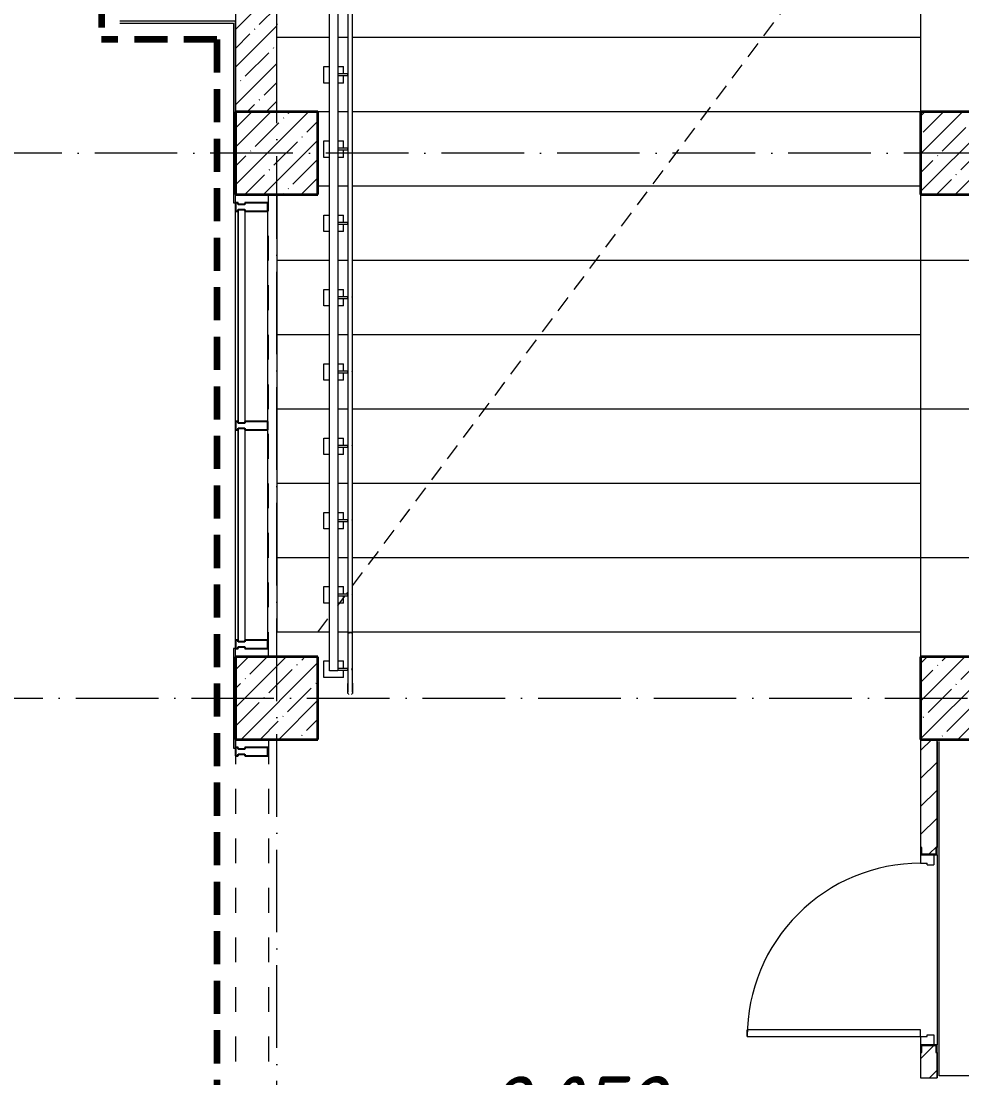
# Model space of a CAD drawing. Header units: millimetres. Extents: x -12989 to 629078, y -109036 to 555275.
# Drawn here: x 582 to 6280, y -92515 to -86115 of the extents above; entities that cross this region are included whole.
import ezdxf

# ---------------------------------------------------------------- set-up
doc = ezdxf.new("R2010")
doc.units = ezdxf.units.MM
for name, pattern in [('200_ШТРИХ_ш1п0_6_', [160, 100, -60]), ('50_200_ШТРИХ_1Т_ш5_п1_п1_', [700, 500, -100, 0, -100]), ('Штрих короткий', [300, 150, -150]), ('Штриховая _2 мм - 1 мм_', [300, 200, -100])]:
    doc.linetypes.add(name, pattern=pattern)
for name, color, linetype, lineweight in [('4 -стяжа', 7, 'Continuous', 30), ('Импосты витража', 7, 'Continuous', 9), ('Импосты витража-1', 7, 'Continuous', 25), ('Каркас_Импост', 7, 'Continuous', 13), ('Контуры', 7, 'Continuous', 9), ('Линии подступенков', 7, 'Continuous', 9), ('Линии свеса', 7, 'Continuous', 9), ('Линии-1', 7, '200_ШТРИХ_ш1п0_6_', 9), ('Марки помещений', 7, 'Continuous', 9), ('Несущие колонны', 7, 'Continuous', 9), ('Несущие колонны-1', 7, 'Continuous', 35), ('Обобщенные модели', 7, 'Continuous', 9), ('Ограждение', 7, 'Continuous', 9), ('Оси-2', 7, '50_200_ШТРИХ_1Т_ш5_п1_п1_', 9), ('Остекление-1', 7, 'Continuous', 9), ('Открывание-1', 7, 'Continuous', 9), ('Панель', 7, 'Continuous', 13), ('Перемычка-1', 7, 'Штрих короткий', 9), ('Стены-1', 7, 'Continuous', 13), ('Штриховка разреза-1', 7, 'Continuous', 9)]:
    doc.layers.add(name, color=color, linetype=linetype, lineweight=lineweight)
doc.layers.add('СТ-1_1', color=7, linetype='Штриховая _2 мм - 1 мм_', lineweight=90, true_color=0x888888)
doc.layers.get('4 -стяжа').off()
doc.styles.add('ISOCPEUR_I_2', font='isocpeui.ttf', dxfattribs={"width": 0.85, "height": 2.3})
pattern_1 = [(45, (0, 0), (-114.0493, 114.0493), []), (45, (114.05, 0), (-114.0493, 114.0493), [201.612, -40.322, 3.353, -36.97])]

# ---------------------------------------------------------------- blocks, each defined once
blk = doc.blocks.new('ось2эт')
at = {"layer": 'Оси-2'}
for p, q in [((2129.9, -108435.9), (2129.9, -54635.1)), ((18329.9, -86915.3), (-12388.8, -86915.3)), ((-12388.8, -90215.3), (18329.9, -90215.3))]:
    blk.add_line(p, q, dxfattribs=at)
blk = doc.blocks.new('Дверь_СКБ_1Ст_Внутренняя_ШЕР - СОШ_Д-20__Дв_1150x2100h_Пультовая_EIS60-36883294-АИ2_02_План отделки стен 2-го этажа _Часть 2_')
at = {"layer": 'Каркас_Импост'}
for p, q in [((-512.5, 50), (-562.5, 50)), ((-562.5, 50), (-562.5, -30)), ((-512.5, 50), (-512.5, 10)), ((-512.5, 10), (-502.5, 10)), ((-502.5, 10), (-502.5, -30)), ((527.5, 10), (537.5, 10)), ((527.5, 10), (527.5, -30)), ((587.5, 50), (537.5, 50)), ((537.5, 50), (537.5, 10)), ((587.5, 50), (587.5, -30)), ((-502.5, -30), (-562.5, -30)), ((587.5, -30), (527.5, -30))]:
    blk.add_line(p, q, dxfattribs=at)
at = {"layer": 'Открывание-1'}
blk.add_arc((-512.5, 50), 1050, 360, 90, dxfattribs=at)
at = {"layer": 'Панель'}
for p, q in [((-512.5, 1100), (-472.5, 1100)), ((-512.5, 1100), (-512.5, 50)), ((-472.5, 50), (-472.5, 1100)), ((-512.5, 50), (-472.5, 50))]:
    blk.add_line(p, q, dxfattribs=at)
blk = doc.blocks.new('BSC_Колонна _Прямоугольная - 500х500-V116-АИ2_02_План отделки стен 2-го этажа _Часть 2_')
at = {"layer": 'Несущие колонны'}
h = blk.add_hatch(dxfattribs=at)
h.set_pattern_fill('FP_115', color=256, style=0, pattern_type=2)
h.set_pattern_definition([(45, (-12200, -19300), (-114.0493, 114.0493), []), (45, (-12085.95, -19300), (-114.0493, 114.0493), [201.612, -40.322, 3.353, -36.97])])
h.paths.add_polyline_path([(-250, -250), (250, -250), (250, 250), (-250, 250)], flags=0)
at = {"layer": 'Несущие колонны-1'}
for p, q in [((250, 250), (-250, 250)), ((-250, 250), (-250, -250)), ((250, -250), (250, 250)), ((-250, -250), (250, -250))]:
    blk.add_line(p, q, dxfattribs=at)
blk = doc.blocks.new('BSC_Колонна _Прямоугольная - 500х700-V121-АИ2_02_План отделки стен 2-го этажа _Часть 2_')
at = {"layer": 'Несущие колонны'}
h = blk.add_hatch(dxfattribs=at)
h.set_pattern_fill('FP_120', color=256, style=0, pattern_type=2)
h.set_pattern_definition([(315, (-19300, 16450), (114.0493, 114.0493), []), (315, (-19300, 16335.95), (114.0493, 114.0493), [201.612, -40.322, 3.353, -36.97])])
h.paths.add_polyline_path([(-250, 350), (-250, -350), (250, -350), (250, 350)], flags=0)
at = {"layer": 'Несущие колонны-1'}
for p, q in [((250, 350), (-250, 350)), ((-250, 350), (-250, -350)), ((250, -350), (250, 350)), ((-250, -350), (250, -350))]:
    blk.add_line(p, q, dxfattribs=at)
blk = doc.blocks.new('BSC_Колонна _Прямоугольная - 500х700-V145-АИ2_02_План отделки стен 2-го этажа _Часть 2_')
at = {"layer": 'Несущие колонны'}
h = blk.add_hatch(dxfattribs=at)
h.set_pattern_fill('FP_145', color=256, style=0, pattern_type=2)
h.set_pattern_definition([(315, (-16000, 16450), (114.0493, 114.0493), []), (315, (-16000, 16335.95), (114.0493, 114.0493), [201.612, -40.322, 3.353, -36.97])])
h.paths.add_polyline_path([(-250, 350), (-250, -350), (250, -350), (250, 350), (201.6, 350)], flags=0)
at = {"layer": 'Несущие колонны-1'}
for p, q in [((250, 350), (-250, 350)), ((-250, 350), (-250, -350)), ((250, -350), (250, 350)), ((-250, -350), (250, -350))]:
    blk.add_line(p, q, dxfattribs=at)
blk = doc.blocks.new('Прямоугольный импост - Импост структурный с накладкой - 180мм-26944773-АИ2_02_План отделки стен 2-го этажа _Часть 2_')
at = {"layer": 'Импосты витража-1'}
for p, q in [((-25, 0), (-25, 17)), ((-25, 17), (25, 17)), ((-15, 0), (-25, 0)), ((-15, -40), (-15, 0)), ((25, 0), (15, 0)), ((15, 0), (15, -40)), ((25, 17), (25, 0)), ((-25, -180), (-25, -40)), ((-25, -40), (-15, -40)), ((15, -40), (25, -40)), ((25, -40), (25, -180)), ((25, -180), (-25, -180))]:
    blk.add_line(p, q, dxfattribs=at)
blk = doc.blocks.new('PNS_Панель прямоугольная2 - Нр_Стекло - 40мм-28950638-АИ2_02_План отделки стен 2-го этажа _Часть 2_')
at = {"layer": 'Остекление-1'}
for p, q in [((-637.5, 40), (637.5, 40)), ((-647.5, 0), (647.5, 0)), ((637.5, 0), (-637.5, 0))]:
    blk.add_line(p, q, dxfattribs=at)
blk = doc.blocks.new('Прямоугольный импост - Импост структурный с накладкой - 180мм-27189186-АИ2_02_План отделки стен 2-го этажа _Часть 2_')
at = {"layer": 'Импосты витража'}
for p, q in [((11950, 17675), (11950, 18950)), ((12147, 17675), (12147, 18950))]:
    blk.add_line(p, q, dxfattribs=at)
blk = doc.blocks.new('Прямоугольный импост - Импост структурный с накладкой - 180мм-26943387-АИ2_02_План отделки стен 2-го этажа _Часть 2_')
at = {"layer": 'Импосты витража-1'}
for p, q in [((-25, 0), (-25, 17)), ((-25, 17), (25, 17)), ((-15, 0), (-25, 0)), ((-15, -40), (-15, 0)), ((25, 0), (15, 0)), ((15, 0), (15, -40)), ((25, 17), (25, 0)), ((-25, -180), (-25, -40)), ((-25, -40), (-15, -40)), ((15, -40), (25, -40)), ((25, -40), (25, -180)), ((25, -180), (-25, -180))]:
    blk.add_line(p, q, dxfattribs=at)
blk = doc.blocks.new('154_Стойка_СКБ_Швеллер - СМ-2180_100-28318692-АИ2_02_План отделки стен 2-го этажа _Часть 2_')
at = {"layer": 'Обобщенные модели'}
for p, q in [((171, 50), (125, 50)), ((125, 50), (125, -50)), ((129.5, 42.4), (171, 42.4)), ((129.5, -42.4), (129.5, 42.4)), ((171, 42.4), (171, 50)), ((125, -50), (171, -50)), ((171, -42.4), (129.5, -42.4)), ((171, -50), (171, -42.4))]:
    blk.add_line(p, q, dxfattribs=at)
blk = doc.blocks.new('Ограждение_СКБ_Подвал1 - 145_Ограждение_СКБ_Актовый-27248847-АИ2_02_План отделки стен 2-го этажа _Часть 2_')
at = {"layer": 'Ограждение'}
for p, q in [((-200, 25), (12160, 25)), ((12160, 25), (12160, -25)), ((12160, -25), (-200, -25))]:
    blk.add_line(p, q, dxfattribs=at)
blk = doc.blocks.new('О_Полоса_Трапеция прямоугольная_Прокат_ГОСТ 1032 - Крепежная пластина 2-27249182-АИ2_02_План отделки стен 2-го этажа _Часть 2_')
at = {"layer": 'Ограждение'}
for p, q in [((0, 60), (0, 25)), ((100, 60), (0, 60)), ((100, 25), (100, 60)), ((0, -25), (0, -60)), ((45.2, -60), (0, -60)), ((100, -60), (54.8, -60)), ((100, -60), (100, -25))]:
    blk.add_line(p, q, dxfattribs=at)
blk = doc.blocks.new('О_Полоса_Трапеция прямоугольная_Прокат_ГОСТ 1032 - Крепежная пластина 2-V258-АИ2_02_План отделки стен 2-го этажа _Часть 2_')
at = {"layer": 'Ограждение'}
for p, q in [((0, 60), (0, 25)), ((100, 60), (0, 60)), ((100, -60), (100, 60)), ((0, -25), (0, -60)), ((45.2, -60), (0, -60)), ((100, -60), (54.8, -60))]:
    blk.add_line(p, q, dxfattribs=at)
blk = doc.blocks.new('О_Кронштейн_Форма Г_Круг_ГОСТ 25903 - О_Кронштейн_Форма Г_Круг_ГОСТ 2590-2006 2-33587490-АИ2_02_План отделки стен 2-го этажа _Часть 2_')
at = {"layer": 'Ограждение'}
for p, q in [((12627.5, 16180), (12570, 16180)), ((12570, 16170), (12627.5, 16170))]:
    blk.add_line(p, q, dxfattribs=at)
at = {"layer": 'Ограждение', "flags": 128}
for points in [[(12627.5, 16180), (12628.5, 16180), (12629.5, 16180)], [(12629.8, 16170), (12628.8, 16170), (12627.8, 16170), (12627.5, 16170)], [(12653.7, 16179.9), (12653.9, 16179.8), (12654.1, 16179.7), (12654.3, 16179.7), (12654.4, 16179.6), (12654.6, 16179.5), (12654.8, 16179.4), (12655, 16179.3), (12655.2, 16179.2), (12655.3, 16179.1), (12655.5, 16179), (12655.6, 16178.9), (12655.8, 16178.8), (12655.9, 16178.6), (12656.1, 16178.5), (12656.2, 16178.3), (12656.4, 16178.2), (12656.5, 16178), (12656.6, 16177.9), (12656.7, 16177.7), (12656.8, 16177.5), (12656.9, 16177.4), (12657, 16177.2), (12657.1, 16177), (12657.2, 16176.8), (12657.2, 16176.6), (12657.3, 16176.4), (12657.3, 16176.2), (12657.4, 16176), (12657.4, 16175.8), (12657.5, 16175.7), (12657.5, 16175.5), (12657.5, 16175.3), (12657.5, 16175.1), (12657.5, 16175)], [(12657.5, 16175), (12657.5, 16174.8), (12657.5, 16174.6), (12657.5, 16174.4), (12657.4, 16174.2), (12657.4, 16174), (12657.4, 16173.8), (12657.3, 16173.6), (12657.2, 16173.4), (12657.2, 16173.2), (12657.1, 16173.1), (12657, 16172.9), (12656.9, 16172.7), (12656.8, 16172.5), (12656.7, 16172.3), (12656.6, 16172.2), (12656.5, 16172), (12656.4, 16171.9), (12656.3, 16171.7), (12656.1, 16171.6), (12656, 16171.4), (12655.8, 16171.3), (12655.7, 16171.1), (12655.5, 16171), (12655.4, 16170.9), (12655.2, 16170.8), (12655, 16170.7), (12654.9, 16170.6), (12654.7, 16170.5), (12654.5, 16170.4), (12654.3, 16170.3), (12654.1, 16170.3), (12653.9, 16170.2), (12653.7, 16170.2)]]:
    blk.add_lwpolyline(points, dxfattribs=at)
blk = doc.blocks.new('О_Кронштейн_Форма Г_Круг_ГОСТ 25903 - О_Кронштейн_Форма Г_Круг_ГОСТ 2590-2006 2-V259-АИ2_02_План отделки стен 2-го этажа _Часть 2_')
at = {"layer": 'Ограждение'}
for p, q in [((12627.5, 16630), (12570, 16630)), ((12570, 16620), (12627.5, 16620))]:
    blk.add_line(p, q, dxfattribs=at)
at = {"layer": 'Ограждение', "flags": 128}
for points in [[(12627.5, 16630), (12628.5, 16630), (12629.5, 16630)], [(12629.8, 16620), (12628.8, 16620), (12627.8, 16620), (12627.5, 16620)], [(12654.8, 16629.4), (12655, 16629.3), (12655.2, 16629.2), (12655.3, 16629.1), (12655.5, 16629), (12655.6, 16628.9), (12655.8, 16628.8), (12655.9, 16628.6), (12656.1, 16628.5), (12656.2, 16628.3), (12656.4, 16628.2), (12656.5, 16628), (12656.6, 16627.9), (12656.7, 16627.7), (12656.8, 16627.5), (12656.9, 16627.4), (12657, 16627.2), (12657.1, 16627), (12657.2, 16626.8), (12657.2, 16626.6), (12657.3, 16626.4), (12657.3, 16626.2)]]:
    blk.add_lwpolyline(points, dxfattribs=at)
blk = doc.blocks.new('О_Кронштейн_Форма Г_Круг_ГОСТ 25903 - О_Кронштейн_Форма Г_Круг_ГОСТ 2590-2006 2-V260-АИ2_02_План отделки стен 2-го этажа _Часть 2_')
at = {"layer": 'Ограждение'}
for p, q in [((12627.5, 18430), (12570, 18430)), ((12570, 18420), (12627.5, 18420))]:
    blk.add_line(p, q, dxfattribs=at)
at = {"layer": 'Ограждение', "flags": 128}
for points in [[(12627.5, 18430), (12628.5, 18430), (12629.5, 18430)], [(12629.8, 18420), (12628.8, 18420), (12627.8, 18420), (12627.5, 18420)], [(12655, 18429.3), (12655.2, 18429.2), (12655.3, 18429.1), (12655.5, 18429), (12655.6, 18428.9), (12655.8, 18428.8), (12655.9, 18428.6), (12656.1, 18428.5), (12656.2, 18428.3), (12656.4, 18428.2), (12656.5, 18428), (12656.6, 18427.9), (12656.7, 18427.7), (12656.8, 18427.5), (12656.9, 18427.4), (12657, 18427.2), (12657.1, 18427), (12657.2, 18426.8), (12657.2, 18426.6), (12657.3, 18426.4), (12657.3, 18426.2)]]:
    blk.add_lwpolyline(points, dxfattribs=at)
blk = doc.blocks.new('О_Элемент поручня_Площадочный_Двухуровневый_ГОСТ 87322 - О_Элемент поручня_Площадочный_Двухуровневый_ГОСТ 8732-78-33684766-АИ2_02_План отделки стен 2-го этажа _Часть 2_')
at = {"layer": 'Ограждение'}
for p, q in [((310, 40), (0, 40)), ((0, 25), (0, 40)), ((0, 10), (0, 25)), ((0, 10), (310, 10)), ((312.8, 10), (310.6, 10))]:
    blk.add_line(p, q, dxfattribs=at)
at = {"layer": 'Ограждение', "flags": 128}
for points in [[(310, 40), (312.2, 40), (313.9, 40)], [(365, 40), (365, 40), (364.8, 40), (364.6, 40), (364.3, 40), (363.9, 40), (363.4, 40), (362.9, 40), (362.2, 40), (361.5, 40), (360.7, 40), (359.8, 40), (358.8, 40), (357.7, 40), (356.6, 40), (355.4, 40), (354.1, 40), (352.8, 40), (351.3, 40), (349.9, 40), (348.3, 40), (346.7, 40), (345, 40), (343.3, 40), (341.5, 40), (339.7, 40), (337.8, 40), (335.9, 40), (334, 40), (332, 40), (329.9, 40), (327.9, 40), (325.8, 40), (323.6, 40), (321.5, 40), (319.3, 40), (317.2, 40), (315, 40), (312.8, 40), (310.6, 40), (310, 40)], [(310, 10), (312.2, 10), (314.4, 10), (316.6, 10), (318.8, 10), (320.9, 10), (323.1, 10), (325.2, 10), (327.3, 10), (329.4, 10), (331.4, 10), (333.4, 10), (335.4, 10), (337.3, 10), (339.2, 10), (341.1, 10), (342.8, 10), (344.6, 10), (346.3, 10), (347.9, 10), (349.5, 10), (351, 10), (352.4, 10), (353.8, 10), (355.1, 10), (356.3, 10), (357.4, 10), (358.5, 10), (359.5, 10), (360.4, 10), (361.3, 10), (362, 10), (362.7, 10), (363.3, 10), (363.8, 10), (364.2, 10), (364.5, 10), (364.8, 10), (364.9, 10), (365, 10), (365, 10)], [(314.4, 40), (316.6, 40), (318.8, 40), (320.9, 40), (323.1, 40), (325.2, 40), (327.3, 40), (329.4, 40), (331.4, 40), (333.4, 40), (335.4, 40), (337.3, 40), (339.2, 40), (341.1, 40), (342.8, 40)], [(342.8, 10), (341.5, 10), (339.7, 10), (337.8, 10), (335.9, 10), (334, 10), (332, 10), (329.9, 10), (327.9, 10), (325.8, 10), (323.6, 10), (321.5, 10), (319.3, 10), (317.2, 10), (315, 10)], [(342.8, 40), (344.6, 40), (346.3, 40), (347.9, 40), (349.5, 40), (351, 40), (352.4, 40), (353.8, 40), (355.1, 40), (356.3, 40), (357.4, 40), (358.5, 40), (359.5, 40), (360.4, 40), (361.3, 40), (362, 40), (362.7, 40), (363.3, 40), (363.8, 40), (364.2, 40), (364.5, 40), (364.8, 40), (364.9, 40), (365, 40), (365, 40)], [(365, 10), (365, 10), (364.8, 10), (364.6, 10), (364.3, 10), (363.9, 10), (363.4, 10), (362.9, 10), (362.2, 10), (361.5, 10), (360.7, 10), (359.8, 10), (358.8, 10), (357.7, 10), (356.6, 10), (355.4, 10), (354.1, 10), (352.8, 10), (351.3, 10), (349.9, 10), (348.3, 10), (346.7, 10), (345, 10), (343.3, 10)], [(365, 40), (365.6, 40), (366.2, 40), (366.8, 39.9), (367.4, 39.8), (368, 39.7), (368.6, 39.6), (369.1, 39.4), (369.7, 39.2), (370.3, 39), (370.8, 38.8), (371.4, 38.6), (371.9, 38.3), (372.5, 38)], [(372.6, 12.1), (372.1, 11.8), (371.5, 11.5), (371, 11.2), (370.4, 11), (369.9, 10.8), (369.3, 10.6), (368.7, 10.5), (368.1, 10.3), (367.5, 10.2), (367, 10.1), (366.4, 10.1), (365.8, 10), (365.2, 10), (365, 10)], [(375.8, 35.5), (376.2, 35), (376.6, 34.6), (376.9, 34.1), (377.3, 33.6)], [(377.4, 16.5), (377, 16), (376.7, 15.6), (376.3, 15.1), (375.9, 14.7)]]:
    blk.add_lwpolyline(points, dxfattribs=at)
blk = doc.blocks.new('О_Элемент поручня_Маршевый_Труба_ГОСТ 8732-78 - О_Элемент поручня_Маршевый_Труба_ГОСТ 8732-78-33739345-АИ2_02_План отделки стен 2-го этажа _Часть 2_')
at = {"layer": 'Ограждение'}
for p, q in [((-4.7, 30), (-12254.2, 30)), ((-12254.2, 0), (-4.7, 0))]:
    blk.add_line(p, q, dxfattribs=at)
for start_param, end_param in [(4.712389, 6.544985), (2.879793, 3.141593), (3.141593, 4.712389)]:
    blk.add_ellipse((-12254.2, 15), major_axis=(0, 15), ratio=0.316146, start_param=start_param, end_param=end_param, dxfattribs=at)
blk = doc.blocks.new('Проем_Дверь_Прямоугольный - 2800х2800h_витражные проемы-35237045-АИ2_02_План отделки стен 2-го этажа _Часть 2_')
at = {"layer": 'Перемычка-1'}
for p, q in [((1400, 100), (-1400, 100)), ((1400, -100), (-1400, -100))]:
    blk.add_line(p, q, dxfattribs=at)
blk = doc.blocks.new('Проем_Дверь_Прямоугольный - 3900х2800h_витражные проемы-35290576-АИ2_02_План отделки стен 2-го этажа _Часть 2_')
at = {"layer": 'Перемычка-1'}
for p, q in [((1950, 100), (-1950, 100)), ((1950, -100), (-1950, -100))]:
    blk.add_line(p, q, dxfattribs=at)
blk = doc.blocks.new('0125-Р-ОО-Ш2-АР-о_23_10_2024_rvt-1-АИ2_02_План отделки стен 2-го этажа _Часть 2_')
at = {"layer": 'Несущие колонны'}
h = blk.add_hatch(dxfattribs=at)
h.set_pattern_fill('FP_1', color=256, style=0, pattern_type=2)
h.set_pattern_definition(pattern_1)
h.paths.add_polyline_path([(11950, 15750), (12450, 15750), (12450, 16250), (11950, 16250), (11950, 16201.6)], flags=0)
at = {"layer": 'Штриховка разреза-1'}
h = blk.add_hatch(dxfattribs=at)
h.set_pattern_fill('FP_1', color=256, style=0, pattern_type=2)
h.set_pattern_definition(pattern_1)
h.paths.add_polyline_path([(11950, 19550), (12200, 19550), (12200, 23450), (11950, 23450), (11950, 19897.7)], flags=0)
h = blk.add_hatch(dxfattribs=at)
h.set_pattern_fill('FP_3', color=256, style=0, pattern_type=2)
h.set_pattern_definition([(45, (0, 0), (-84.8528, 84.8528), [])])
h.paths.add_polyline_path([(16200, 13700), (16200, 13854), (16192.4, 13854), (16192.4, 13895.5), (16107.6, 13895.5), (16107.6, 13854), (16100, 13854), (16100, 13700), (16192.4, 13700)], flags=0)
h.paths.add_polyline_path([(16107.6, 15054.5), (16192.4, 15054.5), (16193.4, 15096), (16200, 15096), (16200, 15750), (16100, 15750), (16100, 15096), (16107.6, 15096)], flags=0)
at = {"layer": 'Контуры'}
for p, q in [((16100, 20450), (16100, 19550)), ((16100, 20000), (16100, 19550)), ((12200, 19050), (12200, 18650)), ((16100, 19050), (16100, 18650)), ((16100, 19050), (16100, 18650)), ((12200, 18650), (12200, 18200)), ((16100, 18650), (16100, 17750)), ((12200, 18200), (12200, 17750)), ((16100, 18200), (16100, 17750)), ((12200, 17750), (12200, 17300)), ((16100, 17750), (16100, 16850)), ((12200, 17300), (12200, 16850)), ((16100, 17300), (16100, 16850)), ((12200, 16850), (12200, 16400)), ((16100, 16850), (16100, 16250)), ((12520, 16400), (12200, 16400)), ((12629.8, 16400), (12570, 16400)), ((16100, 16400), (12659.8, 16400))]:
    blk.add_line(p, q, dxfattribs=at)
at = {"layer": 'Линии подступенков'}
for p, q in [((12520, 20000), (12200, 20000)), ((12629.9, 20000), (12570, 20000)), ((16100, 20000), (12659.8, 20000)), ((12520, 19550), (12450, 19550)), ((12629.9, 19550), (12570, 19550)), ((16100, 19550), (12659.8, 19550)), ((12520, 19100), (12450, 19100)), ((12629.9, 19100), (12570, 19100)), ((16100, 19100), (12659.8, 19100)), ((12520, 18650), (12200, 18650)), ((12629.9, 18650), (12570, 18650)), ((16100, 18650), (12659.8, 18650)), ((23700, 18650), (16100, 18650)), ((12520, 18200), (12200, 18200)), ((12629.9, 18200), (12570, 18200)), ((16100, 18200), (12659.8, 18200)), ((12520, 17750), (12200, 17750)), ((12629.8, 17750), (12570, 17750)), ((16100, 17750), (12659.8, 17750)), ((23700, 17750), (16100, 17750)), ((12520, 17300), (12200, 17300)), ((12629.8, 17300), (12570, 17300)), ((16100, 17300), (12659.8, 17300)), ((12520, 16850), (12200, 16850)), ((12629.8, 16850), (12570, 16850)), ((16100, 16850), (12659.8, 16850)), ((23700, 16850), (16100, 16850))]:
    blk.add_line(p, q, dxfattribs=at)
at = {"layer": 'Линии свеса'}
for p, q in [((12520, 20000), (12200, 20000)), ((12629.9, 20000), (12570, 20000)), ((16100, 20000), (12659.8, 20000)), ((12520, 19550), (12450, 19550)), ((12629.9, 19550), (12570, 19550)), ((16100, 19550), (12659.8, 19550)), ((12520, 19100), (12450, 19100)), ((12629.9, 19100), (12570, 19100)), ((16100, 19100), (12659.8, 19100)), ((12520, 18650), (12200, 18650)), ((12629.9, 18650), (12570, 18650)), ((16100, 18650), (12659.8, 18650)), ((23700, 18650), (16100, 18650)), ((12520, 18200), (12200, 18200)), ((12629.9, 18200), (12570, 18200)), ((16100, 18200), (12659.8, 18200)), ((12520, 17750), (12200, 17750)), ((12629.8, 17750), (12570, 17750)), ((16100, 17750), (12659.8, 17750)), ((23700, 17750), (16100, 17750)), ((12520, 17300), (12200, 17300)), ((12629.8, 17300), (12570, 17300)), ((16100, 17300), (12659.8, 17300)), ((12520, 16850), (12200, 16850)), ((12629.8, 16850), (12570, 16850)), ((16100, 16850), (12659.8, 16850)), ((23700, 16850), (16100, 16850))]:
    blk.add_line(p, q, dxfattribs=at)
at = {"layer": 'Линии-1'}
for p, q in [((12659.8, 16680.5), (25650, 34050)), ((12621.9, 16629.8), (12629.8, 16640.4)), ((12570, 16560.5), (12614.7, 16620.2)), ((12450, 16400), (12520, 16493.6))]:
    blk.add_line(p, q, dxfattribs=at)
at = {"layer": 'Несущие колонны-1'}
for p, q in [((12450, 16250), (11950, 16250)), ((11950, 16250), (11950, 15750)), ((12450, 15750), (12450, 16250)), ((11950, 15750), (12450, 15750))]:
    blk.add_line(p, q, dxfattribs=at)
at = {"layer": 'Стены-1'}
for p, q in [((12200, 19550), (12200, 23450)), ((11950, 23200), (11950, 19550)), ((16100, 15750), (16100, 15096)), ((16200, 15096), (16200, 15750)), ((16100, 13854), (16100, 13700)), ((16200, 13700), (16200, 13854)), ((16100, 13700), (16200, 13700))]:
    blk.add_line(p, q, dxfattribs=at)
for name, p, rotation in [('О_Элемент поручня_Маршевый_Труба_ГОСТ 8732-78 - О_Элемент поручня_Маршевый_Труба_ГОСТ 8732-78-33739345-АИ2_02_План отделки стен 2-го этажа _Часть 2_', (12659.8, 28643.9), 89.9999999999999), ('Ограждение_СКБ_Подвал1 - 145_Ограждение_СКБ_Актовый-27248847-АИ2_02_План отделки стен 2-го этажа _Часть 2_', (12545, 28325), 269.9999999999989), ('BSC_Колонна _Прямоугольная - 500х700-V121-АИ2_02_План отделки стен 2-го этажа _Часть 2_', (16450, 19300), 89.9999999999999), ('Проем_Дверь_Прямоугольный - 2800х2800h_витражные проемы-35237045-АИ2_02_План отделки стен 2-го этажа _Часть 2_', (12050, 17650), 269.9999999999999), ('PNS_Панель прямоугольная2 - Нр_Стекло - 40мм-28950638-АИ2_02_План отделки стен 2-го этажа _Часть 2_', (11967, 18312.5), 269.999999999999), ('PNS_Панель прямоугольная2 - Нр_Стекло - 40мм-28950638-АИ2_02_План отделки стен 2-го этажа _Часть 2_', (11967, 16987.5), 269.999999999999), ('О_Элемент поручня_Площадочный_Двухуровневый_ГОСТ 87322 - О_Элемент поручня_Площадочный_Двухуровневый_ГОСТ 8732-78-33684766-АИ2_02_План отделки стен 2-го этажа _Часть 2_', (12619.8, 16400), 270.0000000000002), ('BSC_Колонна _Прямоугольная - 500х700-V145-АИ2_02_План отделки стен 2-го этажа _Часть 2_', (16450, 16000), 89.9999999999999), ('Проем_Дверь_Прямоугольный - 3900х2800h_витражные проемы-35290576-АИ2_02_План отделки стен 2-го этажа _Часть 2_', (12050, 13800), 89.99999999999993), ('Дверь_СКБ_1Ст_Внутренняя_ШЕР - СОШ_Д-20__Дв_1150x2100h_Пультовая_EIS60-36883294-АИ2_02_План отделки стен 2-го этажа _Часть 2_', (16150, 14462.5), 89.99999999999993), ('154_Стойка_СКБ_Швеллер - СМ-2180_100-28318692-АИ2_02_План отделки стен 2-го этажа _Часть 2_', (16150, 14925), 89.99999999999993), ('154_Стойка_СКБ_Швеллер - СМ-2180_100-28318692-АИ2_02_План отделки стен 2-го этажа _Часть 2_', (16150, 14025), 269.9999999999999)]:
    blk.add_blockref(name, p, dxfattribs=dict(rotation=rotation))
at = {"extrusion": (0, 0, -1)}
for name, p, rotation in [('О_Полоса_Трапеция прямоугольная_Прокат_ГОСТ 1032 - Крепежная пластина 2-27249182-АИ2_02_План отделки стен 2-го этажа _Часть 2_', (-12545, 19825), 270.0000000000011), ('О_Полоса_Трапеция прямоугольная_Прокат_ГОСТ 1032 - Крепежная пластина 2-27249182-АИ2_02_План отделки стен 2-го этажа _Часть 2_', (-12545, 19375), 270.0000000000011), ('Прямоугольный импост - Импост структурный с накладкой - 180мм-26943387-АИ2_02_План отделки стен 2-го этажа _Часть 2_', (-11967, 18975), 270.000000000001), ('О_Полоса_Трапеция прямоугольная_Прокат_ГОСТ 1032 - Крепежная пластина 2-27249182-АИ2_02_План отделки стен 2-го этажа _Часть 2_', (-12545, 18925), 270.0000000000011), ('О_Полоса_Трапеция прямоугольная_Прокат_ГОСТ 1032 - Крепежная пластина 2-27249182-АИ2_02_План отделки стен 2-го этажа _Часть 2_', (-12545, 18475), 270.0000000000011), ('О_Полоса_Трапеция прямоугольная_Прокат_ГОСТ 1032 - Крепежная пластина 2-27249182-АИ2_02_План отделки стен 2-го этажа _Часть 2_', (-12545, 18025), 270.0000000000011), ('Прямоугольный импост - Импост структурный с накладкой - 180мм-26943387-АИ2_02_План отделки стен 2-го этажа _Часть 2_', (-11967, 17650), 270.000000000001), ('О_Полоса_Трапеция прямоугольная_Прокат_ГОСТ 1032 - Крепежная пластина 2-27249182-АИ2_02_План отделки стен 2-го этажа _Часть 2_', (-12545, 17575), 270.0000000000011), ('О_Полоса_Трапеция прямоугольная_Прокат_ГОСТ 1032 - Крепежная пластина 2-27249182-АИ2_02_План отделки стен 2-го этажа _Часть 2_', (-12545, 17125), 270.0000000000011), ('О_Полоса_Трапеция прямоугольная_Прокат_ГОСТ 1032 - Крепежная пластина 2-27249182-АИ2_02_План отделки стен 2-го этажа _Часть 2_', (-12545, 16675), 270.0000000000011), ('Прямоугольный импост - Импост структурный с накладкой - 180мм-26943387-АИ2_02_План отделки стен 2-го этажа _Часть 2_', (-11967, 16325), 270.000000000001), ('О_Полоса_Трапеция прямоугольная_Прокат_ГОСТ 1032 - Крепежная пластина 2-V258-АИ2_02_План отделки стен 2-го этажа _Часть 2_', (-12545, 16225), 270.0000000000011), ('Прямоугольный импост - Импост структурный с накладкой - 180мм-26944773-АИ2_02_План отделки стен 2-го этажа _Часть 2_', (-11967, 15675), 270.0000000000007)]:
    blk.add_blockref(name, p, dxfattribs=dict(at, rotation=rotation))
for name, p in [('О_Кронштейн_Форма Г_Круг_ГОСТ 25903 - О_Кронштейн_Форма Г_Круг_ГОСТ 2590-2006 2-V260-АИ2_02_План отделки стен 2-го этажа _Часть 2_', (0, 1350)), ('BSC_Колонна _Прямоугольная - 500х500-V116-АИ2_02_План отделки стен 2-го этажа _Часть 2_', (12200, 19300)), ('О_Кронштейн_Форма Г_Круг_ГОСТ 25903 - О_Кронштейн_Форма Г_Круг_ГОСТ 2590-2006 2-V260-АИ2_02_План отделки стен 2-го этажа _Часть 2_', (0, 900)), ('Прямоугольный импост - Импост структурный с накладкой - 180мм-27189186-АИ2_02_План отделки стен 2-го этажа _Часть 2_', (0, 0)), ('О_Кронштейн_Форма Г_Круг_ГОСТ 25903 - О_Кронштейн_Форма Г_Круг_ГОСТ 2590-2006 2-V260-АИ2_02_План отделки стен 2-го этажа _Часть 2_', (0, 450)), ('О_Кронштейн_Форма Г_Круг_ГОСТ 25903 - О_Кронштейн_Форма Г_Круг_ГОСТ 2590-2006 2-V260-АИ2_02_План отделки стен 2-го этажа _Часть 2_', (0, 0)), ('О_Кронштейн_Форма Г_Круг_ГОСТ 25903 - О_Кронштейн_Форма Г_Круг_ГОСТ 2590-2006 2-V259-АИ2_02_План отделки стен 2-го этажа _Часть 2_', (0, 1350)), ('Прямоугольный импост - Импост структурный с накладкой - 180мм-27189186-АИ2_02_План отделки стен 2-го этажа _Часть 2_', (0, -1325)), ('О_Кронштейн_Форма Г_Круг_ГОСТ 25903 - О_Кронштейн_Форма Г_Круг_ГОСТ 2590-2006 2-V259-АИ2_02_План отделки стен 2-го этажа _Часть 2_', (0, 900)), ('О_Кронштейн_Форма Г_Круг_ГОСТ 25903 - О_Кронштейн_Форма Г_Круг_ГОСТ 2590-2006 2-V259-АИ2_02_План отделки стен 2-го этажа _Часть 2_', (0, 450)), ('О_Кронштейн_Форма Г_Круг_ГОСТ 25903 - О_Кронштейн_Форма Г_Круг_ГОСТ 2590-2006 2-V259-АИ2_02_План отделки стен 2-го этажа _Часть 2_', (0, 0)), ('О_Кронштейн_Форма Г_Круг_ГОСТ 25903 - О_Кронштейн_Форма Г_Круг_ГОСТ 2590-2006 2-33587490-АИ2_02_План отделки стен 2-го этажа _Часть 2_', (0, 0))]:
    blk.add_blockref(name, p)
blk = doc.blocks.new('2ч2эт')
at = {"layer": 'СТ-1_1'}
for p, q in [((1067.9, -77553.3), (1067.9, -86227.3)), ((1767.9, -86227.3), (1067.9, -86227.3)), ((1767.9, -86227.3), (1767.9, -94847.3))]:
    blk.add_line(p, q, dxfattribs=at)
at = {"layer": 'Стены-1'}
for p, q in [((1879.9, -86115.3), (1179.9, -86115.3)), ((1179.9, -86127.3), (1867.9, -86127.3)), ((1867.9, -86127.3), (1867.9, -87215.3)), ((1879.9, -86665.3), (1879.9, -86115.3)), ((1879.9, -87215.3), (1879.9, -87165.3)), ((1867.9, -87215.3), (1879.9, -87215.3)), ((1879.9, -89915.3), (1867.9, -89915.3)), ((1867.9, -89915.3), (1867.9, -90518.3)), ((1879.9, -90518.3), (1879.9, -89915.3)), ((6129.9, -90477.3), (6129.9, -91119.3)), ((6141.9, -92503.3), (6141.9, -90477.3)), ((1867.9, -90518.3), (1879.9, -90518.3)), ((6129.9, -91165.3), (6129.9, -92315.3)), ((6129.9, -92361.3), (6129.9, -92515.3)), ((9691.9, -92503.3), (6141.9, -92503.3))]:
    blk.add_line(p, q, dxfattribs=at)
blk.add_blockref('0125-Р-ОО-Ш2-АР-о_23_10_2024_rvt-1-АИ2_02_План отделки стен 2-го этажа _Часть 2_', (-10070.1, -106215.3))
at = {"layer": 'Марки помещений', "color": 3, "insert": (3402.6, -92505.2), "char_height": 400, "width": 767.079, "attachment_point": 1, "style": 'ISOCPEUR_I_2'}
blk.add_mtext('2.058', dxfattribs=at)

msp = doc.modelspace()

# ---------------------------------------------------------------- block references
at = {"layer": '4 -стяжа'}
for name in ['ось2эт', '2ч2эт']:
    msp.add_blockref(name, (0, 0), dxfattribs=at)

doc.saveas('drawing.dxf')
